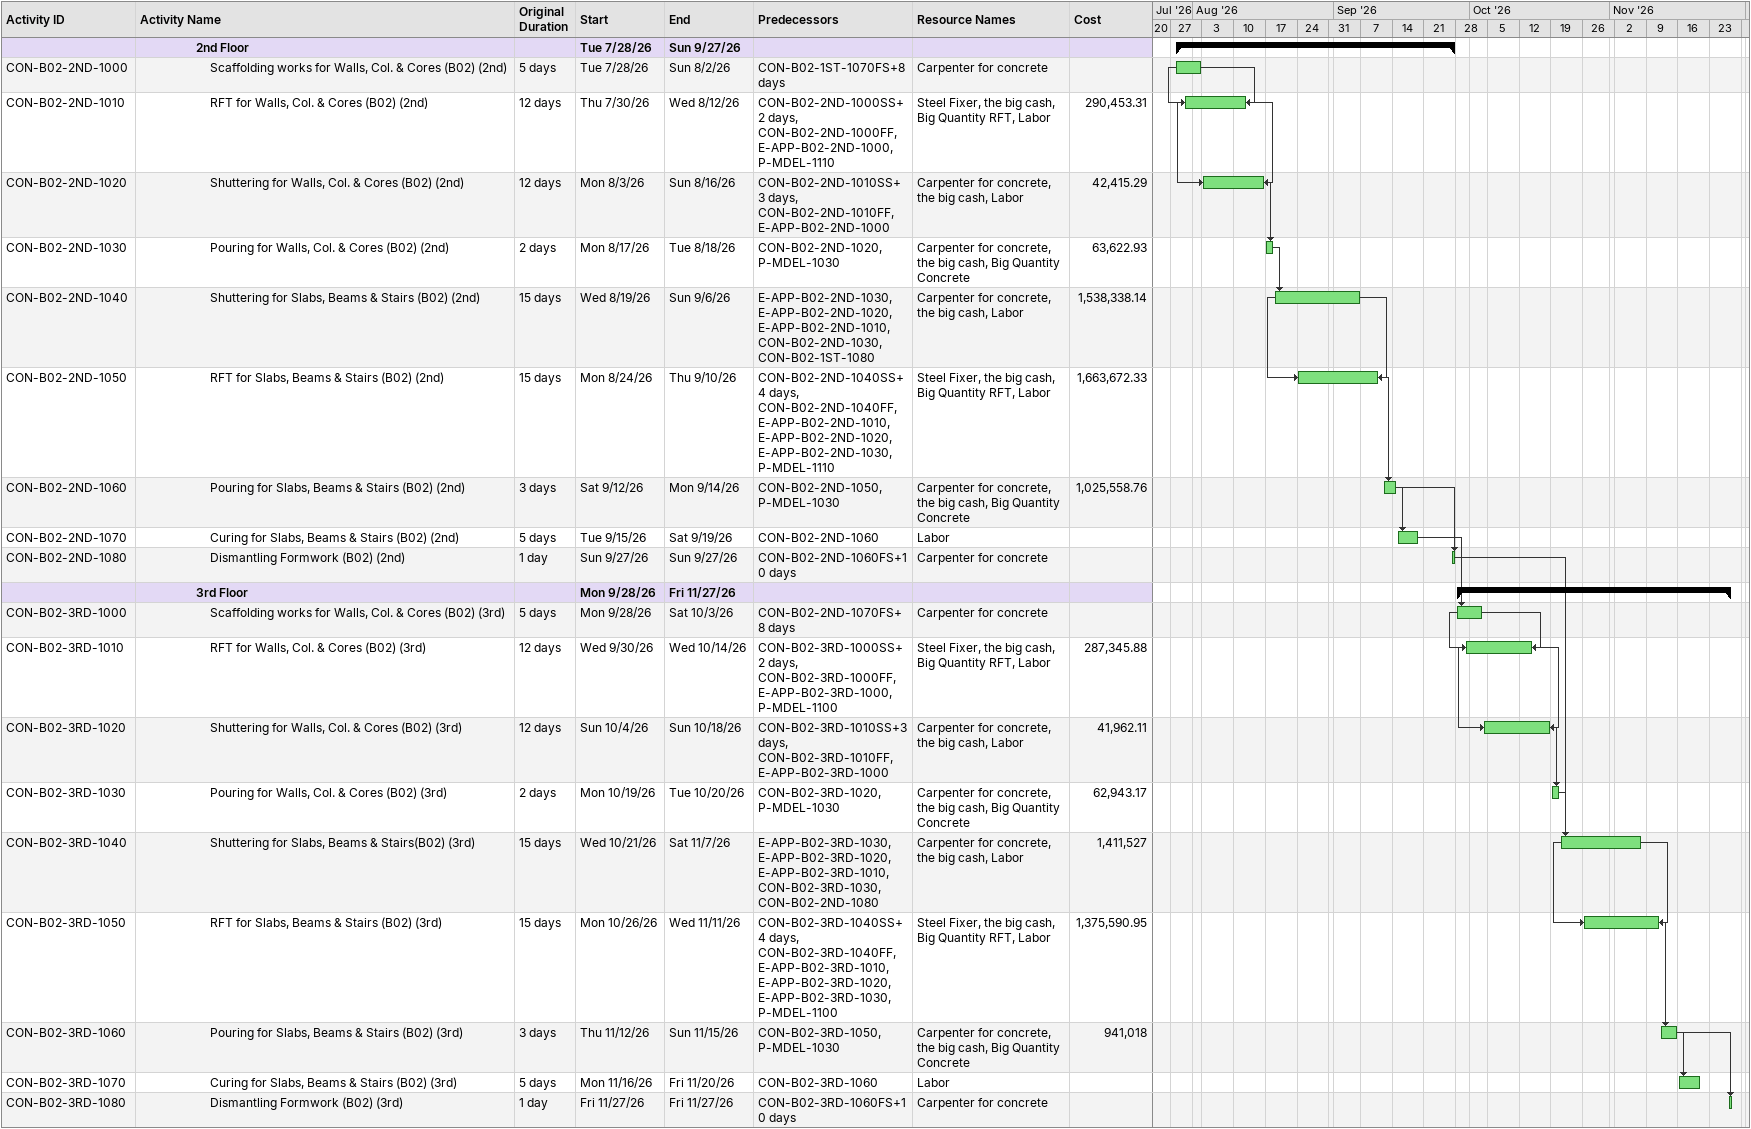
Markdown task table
| ID | Level | Task | Original duration | Start | Finish | Predecessors | Resources | Cost |
|---|---|---|---|---|---|---|---|---|
|  | 5 | **2nd Floor** |  | 2026-07-28 | 2026-09-27 |  |  |  |
| CON-B02-2ND-1000 | 6 | Scaffolding works for Walls, Col. & Cores (B02) (2nd) | 5d | 2026-07-28 | 2026-08-02 | CON-B02-1ST-1070FS+8d | Carpenter for concrete |  |
| CON-B02-2ND-1010 | 6 | RFT for Walls, Col. & Cores (B02) (2nd) | 12d | 2026-07-30 | 2026-08-12 | CON-B02-2ND-1000SS+2d, CON-B02-2ND-1000FF, E-APP-B02-2ND-1000, P-MDEL-1110 | Steel Fixer, the big cash, Big Quantity RFT, Labor | 290453.31 |
| CON-B02-2ND-1020 | 6 | Shuttering for Walls, Col. & Cores (B02) (2nd) | 12d | 2026-08-03 | 2026-08-16 | CON-B02-2ND-1010SS+3d, CON-B02-2ND-1010FF, E-APP-B02-2ND-1000 | Carpenter for concrete, the big cash, Labor | 42415.29 |
| CON-B02-2ND-1030 | 6 | Pouring for Walls, Col. & Cores (B02) (2nd) | 2d | 2026-08-17 | 2026-08-18 | CON-B02-2ND-1020, P-MDEL-1030 | Carpenter for concrete, the big cash, Big Quantity Concrete | 63622.93 |
| CON-B02-2ND-1040 | 6 | Shuttering for Slabs, Beams & Stairs (B02) (2nd) | 15d | 2026-08-19 | 2026-09-06 | E-APP-B02-2ND-1030, E-APP-B02-2ND-1020, E-APP-B02-2ND-1010, CON-B02-2ND-1030, CON-B02-1ST-1080 | Carpenter for concrete, the big cash, Labor | 1538338.14 |
| CON-B02-2ND-1050 | 6 | RFT for Slabs, Beams & Stairs (B02) (2nd) | 15d | 2026-08-24 | 2026-09-10 | CON-B02-2ND-1040SS+4d, CON-B02-2ND-1040FF, E-APP-B02-2ND-1010, E-APP-B02-2ND-1020, E-APP-B02-2ND-1030, P-MDEL-1110 | Steel Fixer, the big cash, Big Quantity RFT, Labor | 1663672.33 |
| CON-B02-2ND-1060 | 6 | Pouring for Slabs, Beams & Stairs (B02) (2nd) | 3d | 2026-09-12 | 2026-09-14 | CON-B02-2ND-1050, P-MDEL-1030 | Carpenter for concrete, the big cash, Big Quantity Concrete | 1025558.76 |
| CON-B02-2ND-1070 | 6 | Curing for Slabs, Beams & Stairs (B02) (2nd) | 5d | 2026-09-15 | 2026-09-19 | CON-B02-2ND-1060 | Labor |  |
| CON-B02-2ND-1080 | 6 | Dismantling Formwork (B02) (2nd) | 1d | 2026-09-27 | 2026-09-27 | CON-B02-2ND-1060FS+10d | Carpenter for concrete |  |
|  | 5 | **3rd Floor** |  | 2026-09-28 | 2026-11-27 |  |  |  |
| CON-B02-3RD-1000 | 6 | Scaffolding works for Walls, Col. & Cores (B02) (3rd) | 5d | 2026-09-28 | 2026-10-03 | CON-B02-2ND-1070FS+8d | Carpenter for concrete |  |
| CON-B02-3RD-1010 | 6 | RFT for Walls, Col. & Cores (B02) (3rd) | 12d | 2026-09-30 | 2026-10-14 | CON-B02-3RD-1000SS+2d, CON-B02-3RD-1000FF, E-APP-B02-3RD-1000, P-MDEL-1100 | Steel Fixer, the big cash, Big Quantity RFT, Labor | 287345.88 |
| CON-B02-3RD-1020 | 6 | Shuttering for Walls, Col. & Cores (B02) (3rd) | 12d | 2026-10-04 | 2026-10-18 | CON-B02-3RD-1010SS+3d, CON-B02-3RD-1010FF, E-APP-B02-3RD-1000 | Carpenter for concrete, the big cash, Labor | 41962.11 |
| CON-B02-3RD-1030 | 6 | Pouring for Walls, Col. & Cores (B02) (3rd) | 2d | 2026-10-19 | 2026-10-20 | CON-B02-3RD-1020, P-MDEL-1030 | Carpenter for concrete, the big cash, Big Quantity Concrete | 62943.17 |
| CON-B02-3RD-1040 | 6 | Shuttering for Slabs, Beams & Stairs(B02) (3rd) | 15d | 2026-10-21 | 2026-11-07 | E-APP-B02-3RD-1030, E-APP-B02-3RD-1020, E-APP-B02-3RD-1010, CON-B02-3RD-1030, CON-B02-2ND-1080 | Carpenter for concrete, the big cash, Labor | 1411527 |
| CON-B02-3RD-1050 | 6 | RFT for Slabs, Beams & Stairs (B02) (3rd) | 15d | 2026-10-26 | 2026-11-11 | CON-B02-3RD-1040SS+4d, CON-B02-3RD-1040FF, E-APP-B02-3RD-1010, E-APP-B02-3RD-1020, E-APP-B02-3RD-1030, P-MDEL-1100 | Steel Fixer, the big cash, Big Quantity RFT, Labor | 1375590.95 |
| CON-B02-3RD-1060 | 6 | Pouring for Slabs, Beams & Stairs (B02) (3rd) | 3d | 2026-11-12 | 2026-11-15 | CON-B02-3RD-1050, P-MDEL-1030 | Carpenter for concrete, the big cash, Big Quantity Concrete | 941018 |
| CON-B02-3RD-1070 | 6 | Curing for Slabs, Beams & Stairs (B02) (3rd) | 5d | 2026-11-16 | 2026-11-20 | CON-B02-3RD-1060 | Labor |  |
| CON-B02-3RD-1080 | 6 | Dismantling Formwork (B02) (3rd) | 1d | 2026-11-27 | 2026-11-27 | CON-B02-3RD-1060FS+10d | Carpenter for concrete |  |
